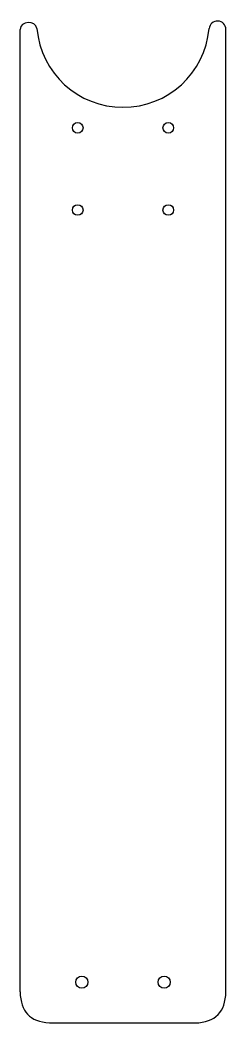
# Model space of a CAD drawing. Header units: inches. Extents: x -1.2 to 1.2, y -7.9 to 4.3.
import ezdxf

# ---------------------------------------------------------------- set-up
doc = ezdxf.new("R2010")
doc.units = ezdxf.units.IN
doc.header["$MEASUREMENT"] = 0

msp = doc.modelspace()

# ---------------------------------------------------------------- linework, layer by layer
at = {"linetype": 'Continuous', "lineweight": 25}
for p, q in [((-1.25, -7.561), (-1.25, 4.148)), ((1.25, -7.561), (1.25, 4.148)), ((-0.893, -7.939), (-0.875, -7.939)), ((-0.875, -7.939), (0.875, -7.939))]:
    msp.add_line(p, q, dxfattribs=at)
for centre, radius in [((-0.55, 2.95), 0.0642), ((0.55, 2.95), 0.0642), ((-0.55, 1.95), 0.0642), ((0.55, 1.95), 0.0642), ((-0.5, -7.443), 0.0732), ((0.5, -7.443), 0.0732)]:
    msp.add_circle(centre, radius, dxfattribs=at)
for centre, radius, start, end in [((0, 4.25), 1.05, 185.0922, 354.9078), ((1.148, 4.148), 0.102, 360, 174.9078)]:
    msp.add_arc(centre, radius, start, end, dxfattribs=at)
for points in [[(-1.046, 4.157), (-1.055, 4.261), (-1.25, 4.253), (-1.25, 4.148)], [(-1.25, -7.561), (-1.241, -7.806), (-1.137, -7.919), (-0.893, -7.939)], [(0.875, -7.939), (1.125, -7.933), (1.244, -7.803), (1.25, -7.561)]]:
    msp.add_open_spline(points, degree=3, dxfattribs=at)

doc.saveas('drawing.dxf')
